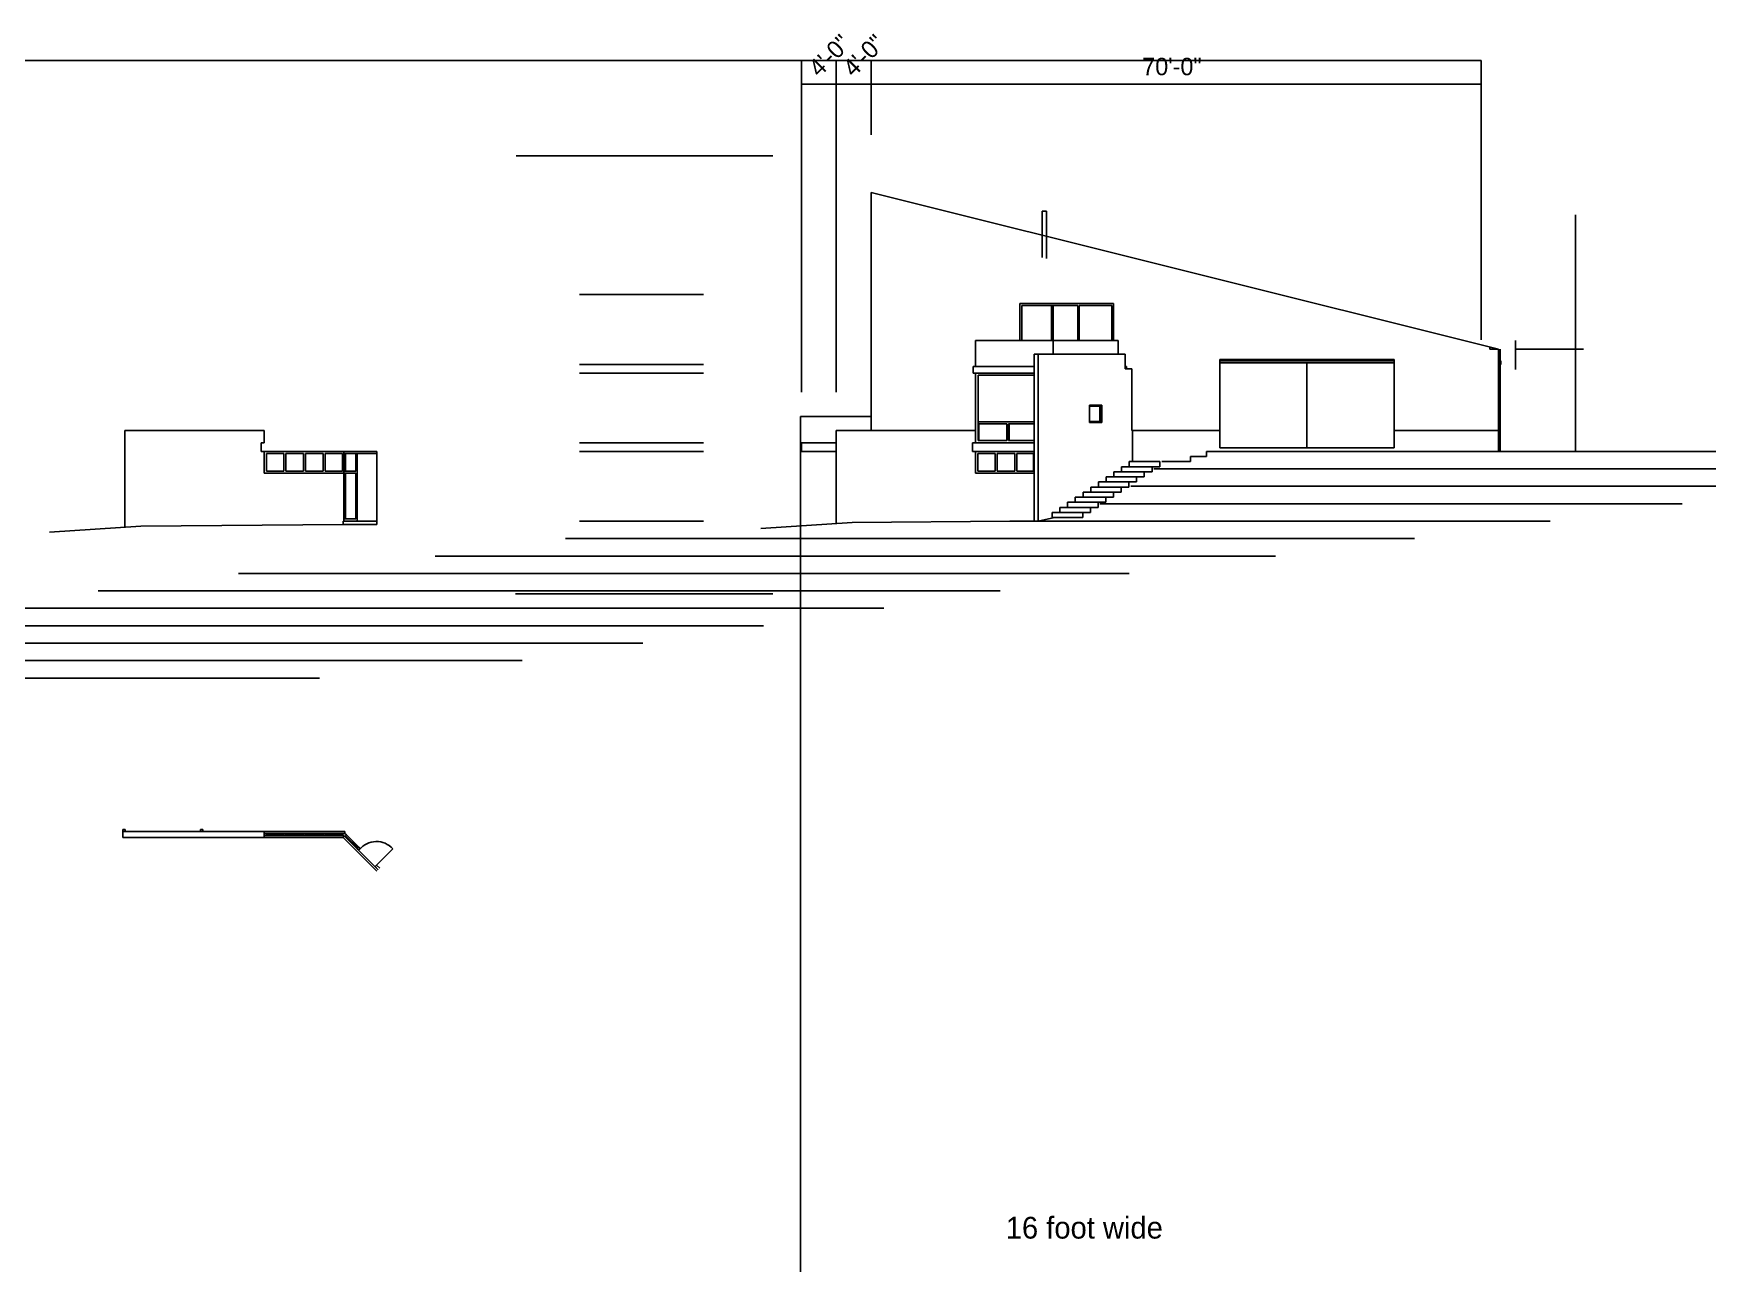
# Model space of a CAD drawing. Header units: inches. Extents: x -16498 to 2265, y 602 to 7454.
# Drawn here: x -6371 to -4066, y 2663 to 4357 of the extents above; entities that cross this region are included whole.
import ezdxf

# ---------------------------------------------------------------- set-up
doc = ezdxf.new("R2010")
doc.units = ezdxf.units.IN
doc.header["$LTSCALE"] = 0.5
doc.header["$MEASUREMENT"] = 0
doc.linetypes.add('ACAD_ISO02W100', pattern=[15, 12, -3])
for name, color, linetype in [('A-doors', 254, 'Continuous'), ('A-Elev-North', 7, 'Continuous'), ('A-Elev-South', 7, 'Continuous'), ('A-glazing', 252, 'Continuous'), ('A-millwork', 252, 'Continuous'), ('A-soffit', 251, 'ACAD_ISO02W100'), ('A-walls', 7, 'Continuous'), ('construction', 160, 'Continuous')]:
    doc.layers.add(name, color=color, linetype=linetype)

msp = doc.modelspace()

# ---------------------------------------------------------------- linework, layer by layer
at = {"layer": 'A-doors'}
for p, q in [((-6247.5, 3257.8, -5147.6), (-6247.5, 3260.6, -5147.6)), ((-6247.5, 3260.6, -5147.6), (-6244.5, 3260.6, -5147.6)), ((-6244.5, 3257.8, -5147.6), (-6244.5, 3260.6, -5147.6)), ((-6140.5, 3260.6, -5147.6), (-6137.5, 3260.6, -5147.6)), ((-6140.5, 3257.8, -5147.6), (-6140.5, 3260.6, -5147.6)), ((-6137.5, 3257.8, -5147.6), (-6137.5, 3260.6, -5147.6)), ((-5899.9, 3210.1, -5147.6), (-5875.9, 3234.1, -5147.6))]:
    msp.add_line(p, q, dxfattribs=at)
msp.add_arc((-5898.4, 3213.7, -5147.6), 30.4, 42.2483, 140.4556, dxfattribs=at)
at = {"layer": 'A-Elev-North'}
for p, q in [((-5706, 4188.6), (-5352.5, 4188.6)), ((-5707.1, 3585.4), (-5352.5, 3585.4))]:
    msp.add_line(p, q, dxfattribs=at)
at = {"layer": 'A-Elev-North', "color": 252}
for p, q in [((-5070, 3796.3), (-5070, 3886.3)), ((-5030.3, 3796.3, -14653.9), (-5030.3, 3819.3, -14784.3)), ((-5028.2, 3796.3, -14641.9), (-5028.2, 3819.3, -14772.3)), ((-6053, 3751.3), (-6053, 3781.3)), ((-5943.2, 3685.3, -5147.6), (-5943.2, 3781.3, -5147.6)), ((-5073.6, 3751.3), (-5073.6, 3781.3)), ((-6050, 3754.3), (-6050, 3778.3)), ((-6026, 3754.3), (-6026, 3778.3)), ((-6023, 3754.3), (-6023, 3778.3)), ((-5999, 3754.3), (-5999, 3778.3)), ((-5996, 3754.3), (-5996, 3778.3)), ((-5972, 3754.3), (-5972, 3778.3)), ((-5969, 3754.3, -5147.6), (-5969, 3778.3, -5147.6)), ((-5945, 3754.3, -10295.1), (-5945, 3778.3, -10295.1)), ((-5942, 3754.3, -5147.6), (-5942, 3778.3, -5147.6)), ((-5940.9, 3754.3, -5147.6), (-5940.9, 3778.3, -5147.6)), ((-5926.7, 3754.3, -5147.6), (-5926.7, 3778.3, -5147.6)), ((-5925, 3685.3, -5147.6), (-5925, 3778.3, -5147.6)), ((-5070.6, 3754.3), (-5070.6, 3778.3)), ((-5046.6, 3754.3), (-5046.6, 3778.3)), ((-5043.6, 3754.3), (-5043.6, 3778.3)), ((-5019.6, 3754.3), (-5019.6, 3778.3)), ((-5016.6, 3754.3), (-5016.6, 3778.3)), ((-4993.8, 3754.3, -5147.6), (-4993.8, 3778.3, -5147.6)), ((-5942, 3688.3, -5147.6), (-5942, 3751.3, -5147.6)), ((-5940.9, 3688.3, -5147.6), (-5940.9, 3751.3, -5147.6)), ((-5926.7, 3688.3, -5147.6), (-5926.7, 3751.3, -5147.6))]:
    msp.add_line(p, q, dxfattribs=at)
at = {"layer": 'A-Elev-North', "color": 251}
for p, q in [((-5069, 3796.3), (-5069, 3819.3)), ((-5027.1, 3796.3, -14641.9), (-5027.1, 3819.3, -14641.9))]:
    msp.add_line(p, q, dxfattribs=at)
at = {"layer": 'A-Elev-South'}
for p, q in [((-4377.4, 4319.8), (-7661.5, 4319.8)), ((-4353.4, 3922.2), (-5217.4, 4138.2)), ((-4353.4, 3781.3), (-4353.4, 3922.2)), ((-4617.4, 3903.2, 5147.6), (-4737.4, 3903.2, 5147.6)), ((-4737.4, 3786.3, 5147.6), (-4737.4, 3903.2, 5147.6)), ((-4617.4, 3786.3, 5147.6), (-4617.4, 3903.2, 5147.6)), ((-6244.8, 3810.3, -5147.6), (-6244.8, 3676.9, -5147.6)), ((-5897.8, 3781.3, -9678), (-5897.8, 3680.8, -9678)), ((-5265.4, 3781.3, 5425.8), (-5265.4, 3681.7, 5425.8)), ((-4353.4, 3781.3, -5147.6), (-4755.4, 3781.3, -5147.6)), ((-4617.4, 3786.3), (-4737.4, 3786.3)), ((-5942, 3688.3, -5147.6), (-5926.7, 3688.3, -5147.6)), ((-6348.8, 3670.3, -10295.1), (-6222.8, 3678.3)), ((-6222.8, 3678.3), (-5944.2, 3680.8, -6608.7)), ((-5369.4, 3675.3, -10295.1), (-5243.4, 3683.3)), ((-5243.4, 3683.3), (-5026.4, 3685.3, -5147.6))]:
    msp.add_line(p, q, dxfattribs=at)
at = {"layer": 'A-Elev-South', "color": 7}
for p, q in [((-5217.4, 3810.3, -5147.6), (-5217.4, 4138.2, -5147.6)), ((-4981.9, 4048.6), (-4981.9, 4112.1)), ((-4981.9, 4112.1), (-4975.9, 4112.1)), ((-4975.9, 4047.3), (-4975.9, 4112.1)), ((-5314.4, 3793.3, -5147.6), (-5314.4, 3829.3, -5147.6)), ((-5314.4, 3829.3, -5147.6), (-5217.4, 3829.3, -5147.6)), ((-5314.4, 3829.3, -5147.6), (-5241.4, 3829.3, -5147.6)), ((-6057.3, 3781.3), (-5897.8, 3781.3, -9678)), ((-5313.4, 3793.3, -5147.6), (-5314.4, 3793.3, -5076.1)), ((-5313.4, 3781.3), (-5313.4, 3793.3, -5147.6)), ((-5265.4, 3781.3, 2184.1), (-5313.4, 3781.3)), ((-4755.4, 3781.3, -5147.6), (-4755.4, 3774.3, -5147.6)), ((-4830.6, 3760.3, 5116), (-4830.6, 3753.3, 5116)), ((-4820, 3760.3, 5116), (-4830.6, 3760.3, 5116)), ((-4820, 3767.3, 5116), (-4820, 3760.3, 5116)), ((-4777.4, 3767.3, -5147.6), (-4817, 3767.3)), ((-4777.4, 3774.3, -5147.6), (-4777.4, 3767.3, -5147.6)), ((-4770.4, 3774.3, -5147.6), (-4777.4, 3774.3, -5147.6)), ((-4755.4, 3774.3, -5147.6), (-4770.4, 3774.3, -5147.6)), ((-4862.4, 3739.3, 5116), (-4862.4, 3732.3, 5116)), ((-4851.8, 3739.3, 5116), (-4862.4, 3739.3, 5116)), ((-4851.8, 3746.3, 5116), (-4851.8, 3739.3, 5116)), ((-4841.2, 3746.3, 5116), (-4851.8, 3746.3, 5116)), ((-4841.2, 3753.3, 5116), (-4841.2, 3746.3, 5116)), ((-4830.6, 3753.3, 5116), (-4841.2, 3753.3, 5116)), ((-4904.8, 3711.3, 5116), (-4904.8, 3704.3, 5116)), ((-4894.2, 3711.3, 5116), (-4904.8, 3711.3, 5116)), ((-4894.2, 3718.3, 5116), (-4894.2, 3711.3, 5116)), ((-4883.6, 3718.3, 5116), (-4894.2, 3718.3, 5116)), ((-4883.6, 3725.3, 5116), (-4883.6, 3718.3, 5116)), ((-4873, 3725.3, 5116), (-4883.6, 3725.3, 5116)), ((-4873, 3732.3, 5116), (-4873, 3725.3, 5116)), ((-4862.4, 3732.3, 5116), (-4873, 3732.3, 5116)), ((-4987.4, 3685.3, 5147.6), (-4965, 3690.3)), ((-4968, 3690.3, 5116), (-4926, 3690.3, 5116)), ((-4915.4, 3697.3, 5116), (-4926, 3697.3, 5116)), ((-4926, 3697.3, 5116), (-4926, 3690.3, 5116)), ((-4915.4, 3704.3, 5116), (-4915.4, 3697.3, 5116)), ((-4904.8, 3704.3, 5116), (-4915.4, 3704.3, 5116)), ((-5026.4, 3685.3, -5147.6), (-4987.4, 3685.3)), ((-5026.4, 3685.3, -5147.6), (-5026.4, 3685.3, -5147.6))]:
    msp.add_line(p, q, dxfattribs=at)
at = {"layer": 'A-Elev-South', "color": 2, "ltscale": 0.1}
for p, q in [((-5448.3, 3997.3, -20590.3), (-5618.8, 3997.3, -20590.3)), ((-5448.3, 3997.3, -20590.3), (-5618.8, 3997.3, -20590.3)), ((-5448.3, 3901.3, -20590.3), (-5618.8, 3901.3, -20590.3)), ((-5448.3, 3889.3, -20590.3), (-5618.8, 3889.3, -20590.3)), ((-5448.3, 3793.3, -20590.3), (-5618.8, 3793.3, -20590.3)), ((-5448.3, 3781.3, -20590.3), (-5618.8, 3781.3, -20590.3)), ((-5448.3, 3685.3, -20590.3), (-5618.8, 3685.3, -20590.3))]:
    msp.add_line(p, q, dxfattribs=at)
at = {"layer": 'A-Elev-South', "color": 252}
for p, q in [((-5012.8, 3985.3, -15442.7), (-4883.8, 3985.3, -15442.7)), ((-5012.8, 3934.3, -15442.7), (-5012.8, 3985.3, -15442.7)), ((-5009.8, 3982.3, -15442.7), (-4966.8, 3982.3, 753.3)), ((-5009.8, 3934.3, -15442.7), (-5009.8, 3982.3, -15442.7)), ((-4968.8, 3934.3), (-4968.8, 3982.3)), ((-4966.8, 3982.3), (-4932.7, 3982.3)), ((-4966.8, 3934.3), (-4966.8, 3982.3)), ((-4932.7, 3934.3), (-4932.7, 3982.3)), ((-4930.7, 3982.3), (-4885.8, 3982.3, -15442.7)), ((-4930.7, 3934.3), (-4930.7, 3982.3)), ((-4885.8, 3934.3), (-4885.8, 3982.3)), ((-4883.8, 3934.3), (-4883.8, 3985.3)), ((-4351.4, 3922.2, 897.4), (-4351.4, 3781.3, -5147.6)), ((-4353.4, 3906.3), (-4350.4, 3906.3)), ((-4353.4, 3901.3), (-4350.4, 3901.3)), ((-4350.4, 3906.3), (-4350.4, 3901.3)), ((-4902.5, 3843.7, 152.4), (-4916.7, 3843.7, 2316.2)), ((-4902.5, 3822.8, -257.6), (-4902.5, 3843.7, -257.6)), ((-4993, 3822.3, -5147.6), (-5070, 3822.3)), ((-5030.3, 3819.3), (-5070, 3819.3)), ((-4993, 3819.3, -19789.4), (-5028.2, 3819.3, -14641.9)), ((-4902.5, 3822.8, 152.4), (-4916.7, 3822.8, 2316.2)), ((-5030.3, 3796.3), (-5070, 3796.3)), ((-4993, 3796.3, -19789.4), (-5028.2, 3796.3, -14641.9)), ((-4353.4, 3781.3), (-3541, 3781.3)), ((-6026, 3778.3), (-6050, 3778.3)), ((-5999, 3778.3), (-6023, 3778.3)), ((-5972, 3778.3), (-5996, 3778.3)), ((-5945, 3778.3, -5147.6), (-5969, 3778.3, -5147.6)), ((-5897.8, 3778.3, -5147.6), (-5942, 3778.3, -5147.6)), ((-5046.6, 3778.3), (-5070.6, 3778.3)), ((-5019.6, 3778.3), (-5043.6, 3778.3)), ((-4993.8, 3778.3), (-5016.6, 3778.3)), ((-6026, 3754.3), (-6050, 3754.3)), ((-5999, 3754.3), (-6023, 3754.3)), ((-5972, 3754.3), (-5996, 3754.3)), ((-5945, 3754.3, -5147.6), (-5969, 3754.3, -5147.6)), ((-5926.7, 3754.3, -5147.6), (-5942, 3754.3, -5147.6)), ((-5926.7, 3751.3, -5147.6), (-5942, 3751.3, -5147.6)), ((-5046.6, 3754.3), (-5070.6, 3754.3)), ((-5019.6, 3754.3), (-5043.6, 3754.3)), ((-4993.8, 3754.3), (-5016.6, 3754.3)), ((-5638.1, 3661.3), (-4474.1, 3661.3)), ((-5633.1, 3661.3, -5147.6), (-4469.1, 3661.3, -5147.6)), ((-6872.3, 3541.3), (-5365.7, 3541.3))]:
    msp.add_line(p, q, dxfattribs=at)
at = {"layer": 'A-Elev-South', "color": 253}
for p, q in [((-5073.6, 3934.3, -15442.7), (-5010.5, 3934.3, -15442.7)), ((-5010.5, 3934.3), (-4877.3, 3934.3)), ((-4966.8, 3915.3), (-4966.8, 3934.3)), ((-4877.3, 3915.3), (-4877.3, 3934.3)), ((-5076.7, 3898.3), (-4993, 3898.3, -20590.3)), ((-4993, 3685.3, -20590.3), (-4993, 3915.3, -20590.3)), ((-4993, 3915.3, -20590.3), (-4867.4, 3915.3, -15442.7)), ((-4987.4, 3685.3, -5147.6), (-4987.4, 3915.3, -5147.6)), ((-4867.4, 3895.3), (-4867.4, 3915.3)), ((-4867.4, 3898.3, -15442.7), (-4865.8, 3898.3, -15442.7)), ((-4867.4, 3895.3, -15442.7), (-4858.2, 3895.3, -15442.7)), ((-4865.8, 3895.3, -15442.7), (-4865.8, 3898.3, -15442.7)), ((-4737.4, 3906.2, 5147.6), (-4737.4, 3908.2, 5147.6)), ((-4737.4, 3906.2, 5147.6), (-4497.4, 3906.2, 5147.6)), ((-4737.4, 3903.2, 5147.6), (-4737.4, 3906.2, 5147.6)), ((-4737.4, 3903.2, 5147.6), (-4737.4, 3903.2, 5147.6)), ((-4617.4, 3903.2, 5147.6), (-4497.4, 3903.2, 5147.6)), ((-4497.4, 3903.2, 5147.6), (-4497.4, 3908.2, 5147.6)), ((-4497.4, 3903.2, 5147.6), (-4497.4, 3786.3)), ((-4497.4, 3903.2, 5147.6), (-4497.4, 3903.2, 5147.6)), ((-5076.7, 3889.3), (-4993, 3889.3, -20590.3)), ((-4899.7, 3845.3), (-4916.7, 3845.3)), ((-4916.7, 3821.3, 2573.8), (-4916.7, 3845.3, 2573.8)), ((-4899.7, 3845.3), (-4899.7, 3821.3)), ((-6244.8, 3810.3, -10295.1), (-6053, 3810.3, -10295.1)), ((-5265.4, 3810.3, -4869.3), (-5073.6, 3810.3, -10295.1)), ((-5265.4, 3781.3, 2184.1), (-5265.4, 3810.3, -10255.9)), ((-4899.7, 3821.3), (-4916.7, 3821.3)), ((-4737.4, 3810.3), (-4857.5, 3810.3, -5246.8)), ((-4353.4, 3810.3, -5930), (-4497.4, 3810.3)), ((-6057.3, 3793.3), (-6053, 3793.3, -260.4)), ((-5313.4, 3793.3, -10295.1), (-5265.4, 3793.3, -4869.3)), ((-5077.9, 3793.3), (-4993, 3793.3, -5147.6)), ((-5077.9, 3781.3), (-4993, 3781.3, -5147.6)), ((-4617.4, 3786.3, 5147.6), (-4497.4, 3786.3)), ((-4830.6, 3760.3, 5116), (-4872.6, 3760.3, 5116)), ((-4820, 3767.3, 5116), (-4862, 3767.3, 5116)), ((-6053, 3751.3), (-5943.2, 3751.3, -7015.4)), ((-5073.6, 3751.3), (-4993, 3751.3, -5147.6)), ((-4862.4, 3739.3, 5116), (-4904.4, 3739.3, 5116)), ((-4851.8, 3746.3, 5116), (-4893.8, 3746.3, 5116)), ((-4841.2, 3753.3, 5116), (-4883.2, 3753.3, 5116)), ((-4904.8, 3711.3, 5116), (-4946.8, 3711.3, 5116)), ((-4894.2, 3718.3, 5116), (-4936.2, 3718.3, 5116)), ((-4883.6, 3725.3, 5116), (-4925.6, 3725.3, 5116)), ((-4873, 3732.3, 5116), (-4915, 3732.3, 5116)), ((-4926, 3697.3, 5116), (-4968, 3697.3, 5116)), ((-4915.4, 3704.3, 5116), (-4957.4, 3704.3, 5116)), ((-5944.2, 3685.3, 2968.9), (-5897.8, 3685.3, 9092.1))]:
    msp.add_line(p, q, dxfattribs=at)
at = {"layer": 'A-Elev-South', "color": 251}
for p, q in [((-5073.6, 3898.3), (-5073.6, 3934.3)), ((-5076.7, 3898.3), (-5076.7, 3889.3)), ((-4858.2, 3810.3, -10326.7), (-4858.2, 3895.3, -10326.7)), ((-4497.4, 3908.2, 5147.6), (-4737.4, 3908.2, 5147.6)), ((-5073.6, 3793.3), (-5073.6, 3889.3)), ((-4901.5, 3821.3, -257.6), (-4901.5, 3845.3, -257.6)), ((-6053, 3810.3, -10295.1), (-6053, 3793.3, -10295.1)), ((-4857.5, 3767.3), (-4857.5, 3810.3)), ((-6057.3, 3793.3), (-6057.3, 3781.3)), ((-5077.9, 3793.3), (-5077.9, 3781.3)), ((-4872.6, 3760.3, 5116), (-4872.6, 3753.3, 5116)), ((-4862, 3767.3, 5116), (-4862, 3760.3, 5116)), ((-4904.4, 3739.3, 5116), (-4904.4, 3732.3, 5116)), ((-4893.8, 3746.3, 5116), (-4893.8, 3739.3, 5116)), ((-4883.2, 3753.3, 5116), (-4883.2, 3746.3, 5116)), ((-4946.8, 3711.3, 5116), (-4946.8, 3704.3, 5116)), ((-4936.2, 3718.3, 5116), (-4936.2, 3711.3, 5116)), ((-4925.6, 3725.3, 5116), (-4925.6, 3718.3, 5116)), ((-4915, 3732.3, 5116), (-4915, 3725.3, 5116)), ((-4968, 3697.3, 5116), (-4968, 3690.3, 5116)), ((-4957.4, 3704.3, 5116), (-4957.4, 3697.3, 5116)), ((-5944.2, 3680.8, -6608.7), (-5944.2, 3685.3, -5147.6)), ((-5944.2, 3680.8, -6608.7), (-5897.8, 3680.8, -5147.6))]:
    msp.add_line(p, q, dxfattribs=at)
at = {"layer": 'A-Elev-South', "color": 250}
msp.add_line((-4900.8, 3821.3), (-4900.8, 3845.3), dxfattribs=at)
at = {"layer": 'A-Elev-South', "color": 126}
for p, q in [((-4828, 3757.3), (-3727.6, 3757.3)), ((-4859.9, 3733.3), (-3914.3, 3733.3)), ((-4902.3, 3709.3), (-4100.9, 3709.3)), ((-4991.1, 3685.3, 10295.1), (-4287.5, 3685.3)), ((-4987.4, 3685.3), (-4282.5, 3685.3, -5147.6)), ((-5817.6, 3637.3), (-4660.7, 3637.3)), ((-6088.2, 3613.3), (-4862.2, 3613.3)), ((-6281.4, 3589.3), (-5039.9, 3589.3)), ((-6554.5, 3565.3), (-5199.7, 3565.3)), ((-7203.1, 3517.3), (-5531.8, 3517.3)), ((-7373, 3493.3), (-5697.8, 3493.3)), ((-7694.1, 3469.3), (-5976.9, 3469.3))]:
    msp.add_line(p, q, dxfattribs=at)
at = {"layer": 'A-glazing'}
for p, q in [((-5070, 3886.3, -25737.8), (-4993, 3886.3, -31094.1)), ((-4857.4, 3810.3, -31.6), (-4858.2, 3810.3, 818.9)), ((-6050, 3255.3, -5147.6), (-6026, 3255.3, -5147.6)), ((-6050, 3252.3, -5147.6), (-6026, 3252.3, -5147.6)), ((-6023, 3255.3, -5147.6), (-5999, 3255.3, -5147.6)), ((-6023, 3253.8, -5147.6), (-6023, 3253.8, -5147.6)), ((-6023, 3252.3, -5147.6), (-5999, 3252.3, -5147.6)), ((-5996, 3255.3, -5147.6), (-5972, 3255.3, -5147.6)), ((-5996, 3252.3, -5147.6), (-5972, 3252.3, -5147.6)), ((-5969, 3255.3, -5147.6), (-5945, 3255.3, -5147.6)), ((-5969, 3252.3, -5147.6), (-5945, 3252.3, -5147.6)), ((-5942, 3251.1, -5147.6), (-5925, 3234.1, -5147.6)), ((-5939.8, 3253.2, -5147.6), (-5922.9, 3236.2, -5147.6))]:
    msp.add_line(p, q, dxfattribs=at)
at = {"layer": 'A-glazing', "color": 254}
for p, q in [((-6050, 3255.3, -5147.6), (-6053, 3255.3, -5147.6)), ((-6050, 3252.3, -5147.6), (-6053, 3252.3, -5147.6)), ((-6050, 3252.3, -5147.6), (-6050, 3255.3, -5147.6)), ((-6026, 3252.3, -5147.6), (-6026, 3255.3, -5147.6)), ((-6023, 3255.3, -5147.6), (-6026, 3255.3, -5147.6)), ((-6023, 3252.3, -5147.6), (-6026, 3252.3, -5147.6)), ((-6023, 3252.3, -5147.6), (-6023, 3255.3, -5147.6)), ((-5999, 3252.3, -5147.6), (-5999, 3255.3, -5147.6)), ((-5996, 3255.3, -5147.6), (-5999, 3255.3, -5147.6)), ((-5996, 3252.3, -5147.6), (-5999, 3252.3, -5147.6)), ((-5996, 3252.3, -5147.6), (-5996, 3255.3, -5147.6)), ((-5972, 3252.3, -5147.6), (-5972, 3255.3, -5147.6)), ((-5969, 3255.3, -5147.6), (-5972, 3255.3, -5147.6)), ((-5969, 3252.3, -5147.6), (-5972, 3252.3, -5147.6)), ((-5969, 3252.3, -5147.6), (-5969, 3255.3, -5147.6)), ((-5942, 3255.3, -5147.6), (-5945, 3255.3, -5147.6)), ((-5945, 3252.3, -5147.6), (-5945, 3255.3, -5147.6)), ((-5943.2, 3252.3, -5147.6), (-5945, 3252.3, -5147.6)), ((-5942, 3251.1, -5147.6), (-5943.2, 3252.3, -5147.6)), ((-5939.8, 3253.2, -5147.6), (-5942, 3255.3, -5147.6)), ((-5942, 3251.1, -5147.6), (-5939.8, 3253.2, -5147.6)), ((-5925, 3234.1, -5147.6), (-5922.9, 3236.2, -5147.6)), ((-5925, 3234.1, -5147.6), (-5922.9, 3232, -5147.6)), ((-5922.9, 3236.2, -5147.6), (-5920.7, 3234.1, -5147.6)), ((-5922.9, 3232, -5147.6), (-5920.7, 3234.1, -5147.6)), ((-5900.4, 3209.5, -5147.6), (-5898.3, 3211.7, -5147.6))]:
    msp.add_line(p, q, dxfattribs=at)
at = {"layer": 'A-glazing', "color": 253}
for p, q in [((-6050, 3253.8, -5147.6), (-6026, 3253.8, -5147.6)), ((-6023, 3253.8, -5147.6), (-5999, 3253.8, -5147.6)), ((-5996, 3253.8, -5147.6), (-5972, 3253.8, -5147.6)), ((-5969, 3253.8, -5147.6), (-5945, 3253.8, -5147.6)), ((-5940.9, 3252.1, -5147.6), (-5923.9, 3235.2, -5147.6))]:
    msp.add_line(p, q, dxfattribs=at)
at = {"layer": 'A-millwork'}
msp.add_line((-5314.4, 3829.3, -5147.6), (-5314.4, 1181.4, -5147.6), dxfattribs=at)
at = {"layer": 'A-walls'}
for p, q in [((-6053, 3257.8, -5147.6), (-6247.5, 3257.8, -5147.6)), ((-6247.5, 3257.8, -5147.6), (-6247.5, 3249.8, -5147.6)), ((-6053, 3249.8, -5147.6), (-6053, 3257.8, -5147.6)), ((-6053, 3249.8, -5147.6), (-6247.5, 3249.8, -5147.6)), ((-5925, 3234.1, -5147.6), (-5896, 3205.1, -5147.6))]:
    msp.add_line(p, q, dxfattribs=at)
at = {"layer": 'A-walls', "color": 253}
for p, q in [((-6053, 3257.8, -5147.6), (-5942, 3257.8, -5147.6)), ((-5944.2, 3249.8, -5147.6), (-5943.2, 3252.3, -5147.6)), ((-5942, 3255.3, -5147.6), (-5942, 3257.8, -5147.6)), ((-6053, 3249.8, -5147.6), (-5944.2, 3249.8, -5147.6)), ((-5944.2, 3249.8, -5147.6), (-5897.8, 3203.3, -5147.6))]:
    msp.add_line(p, q, dxfattribs=at)
at = {"layer": 'A-walls', "color": 254}
for p, q in [((-5900.4, 3209.5, -5147.6), (-5896, 3205.1, -5147.6)), ((-5898.3, 3211.7, -5147.6), (-5893.9, 3207.2, -5147.6))]:
    msp.add_line(p, q, dxfattribs=at)
at = {"layer": 'construction'}
for p, q in [((-5313.4, 3862.9, -4869.3), (-5313.4, 4319.8, -4869.3)), ((-5265.4, 3862.9, -4869.3), (-5265.4, 4319.8, -4869.3)), ((-5217.4, 4217.4, -4869.3), (-5217.4, 4319.8, -4869.3)), ((-4377.4, 3934.9), (-4377.4, 4319.8)), ((-4377.4, 4287.2, -5682.8), (-5313.4, 4287.2, -11108.6)), ((-4247.5, 4107.4, 16.2), (-4247.5, 3781.3, -5147.6)), ((-4365.4, 3922.2), (-4365.4, 3925.2)), ((-4353.4, 3922.2), (-4365.4, 3922.2)), ((-4330.3, 3934), (-4330.3, 3894.3)), ((-4330.3, 3922.2), (-4236.3, 3922.2)), ((-4353.4, 3781.3, -5147.6), (-4247.5, 3781.3, -5147.6))]:
    msp.add_line(p, q, dxfattribs=at)

# ---------------------------------------------------------------- texts
at = {"layer": 'A-soffit', "color": 7}
msp.add_text('16 foot wide', height=30, dxfattribs=at).set_placement((-5032, 2697.2, -5147.6))
at = {"layer": 'construction'}
for p in [(-5288.9, 4295.8, -5147.6), (-5241.7, 4295.8, -5147.6)]:
    msp.add_text('4\'-0"', height=24, rotation=45, dxfattribs=at).set_placement(p)
msp.add_text('70\'-0"', height=24, dxfattribs=at).set_placement((-4844, 4299.5, -5147.6))

doc.saveas('drawing.dxf')
